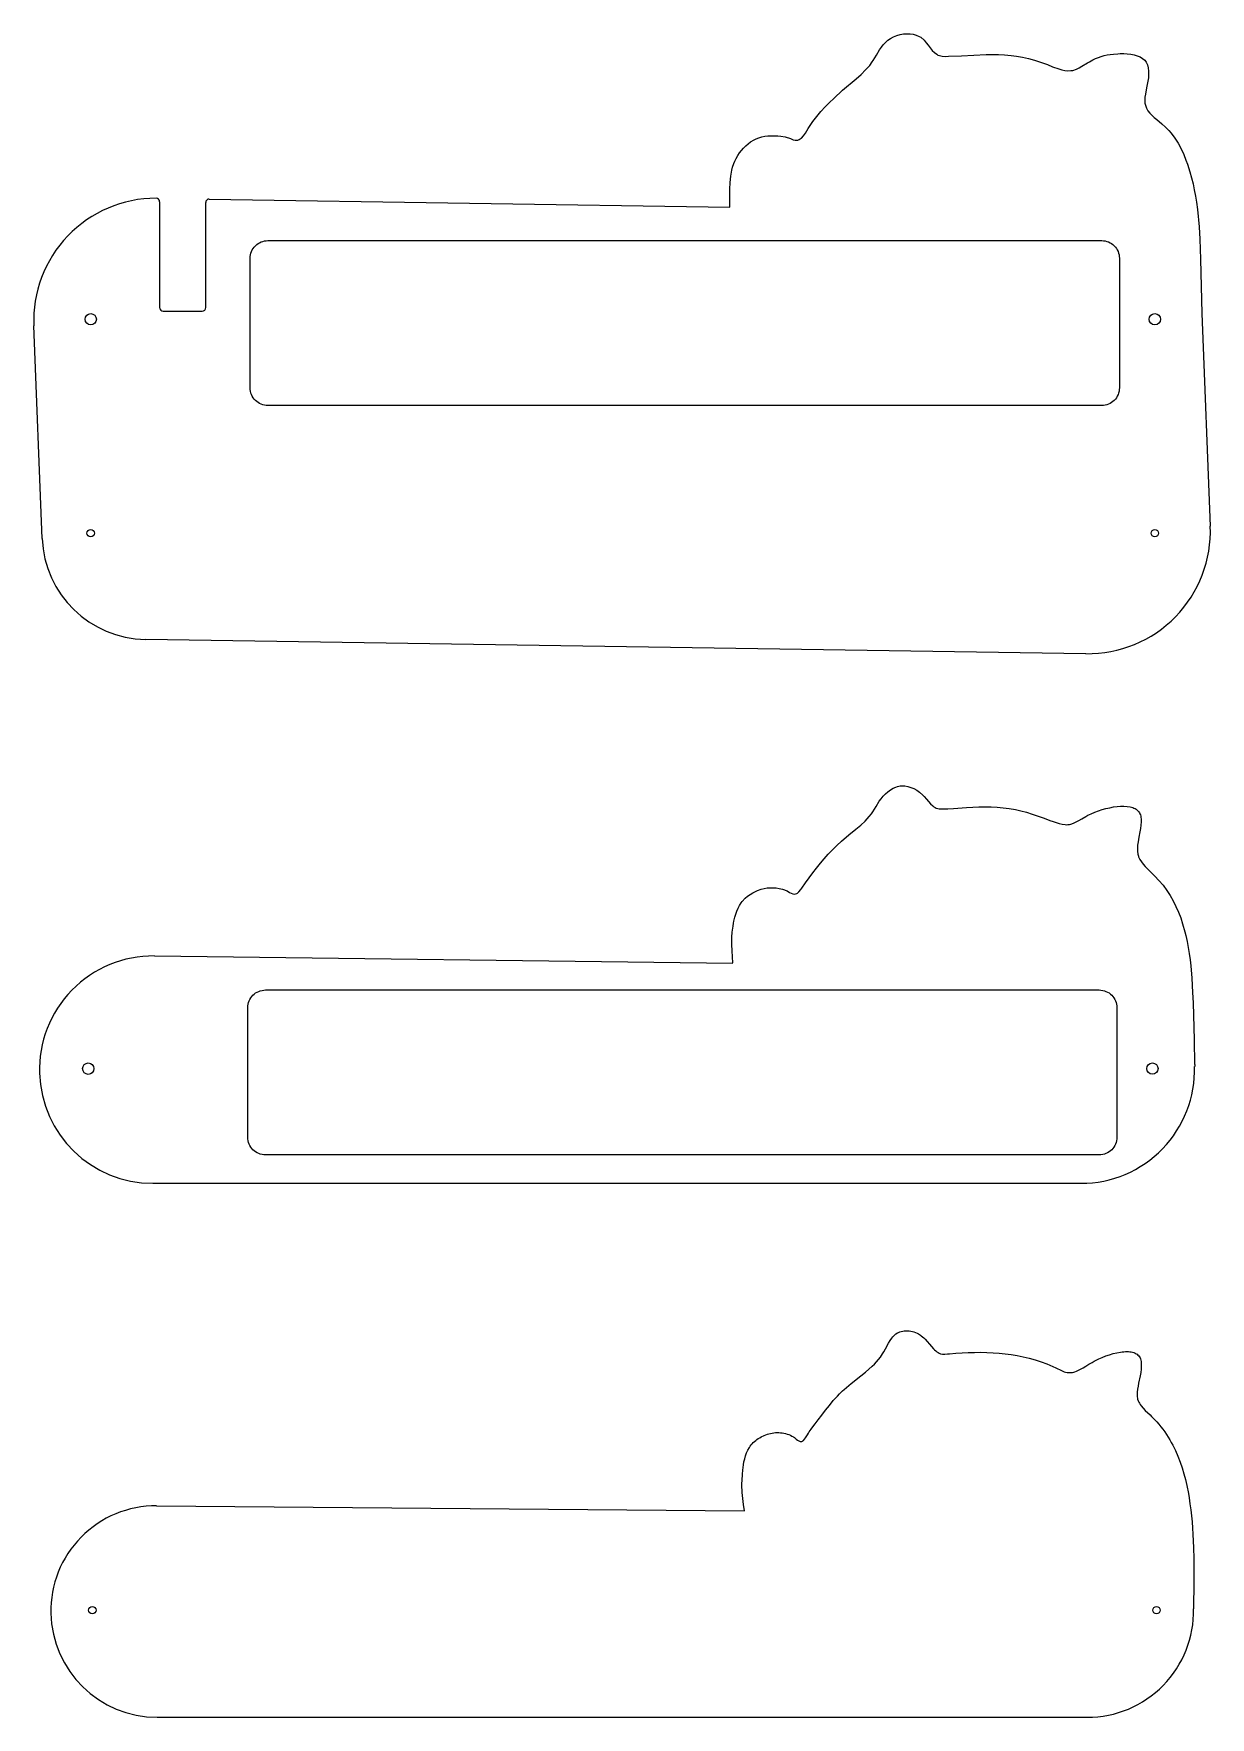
# Model space of a CAD drawing. Header units: millimetres. Extents: x 4 to 336, y 4 to 479.
import ezdxf

# ---------------------------------------------------------------- set-up
doc = ezdxf.new("R2010")
doc.units = ezdxf.units.MM
doc.header["$LTSCALE"] = 50
doc.header["$MEASUREMENT"] = 0

msp = doc.modelspace()

# ---------------------------------------------------------------- linework, layer by layer
for p, q in [((53.6, 432.44), (200.39, 430.11)), ((40.58, 400.82), (51.58, 400.82)), ((333.58, 400.18), (335.95, 340.15)), ((6.44, 336.68), (4.08, 396.71)), ((300.9, 304.19), (35.64, 308.22)), ((38.13, 218.92), (201.25, 216.93)), ((331.63, 188.33), (331.65, 187.76)), ((37.67, 154.79), (299.51, 154.79)), ((38.74, 63.79), (204.55, 62.44)), ((331.24, 35.14), (331.24, 34.78)), ((38.88, 4.15), (301.25, 4.15))]:
    msp.add_line(p, q)
at = {"linetype": 'Continuous'}
for p, q in [((39.58, 431.68), (39.58, 401.82)), ((52.58, 401.82), (52.58, 431.44))]:
    msp.add_line(p, q, dxfattribs=at)
for points in [[(200.39, 430.11), (200.47, 435.27), (200.55, 437.1), (200.71, 438.85), (201.01, 440.57), (201.23, 441.42), (201.57, 442.45), (201.83, 443.09), (202.21, 443.89), (202.66, 444.68), (203.15, 445.44), (203.69, 446.16), (204.28, 446.84), (204.92, 447.47), (205.59, 448.05), (206.3, 448.57), (207.3, 449.17), (207.82, 449.41), (208.62, 449.73), (209.45, 449.97), (210.3, 450.14), (211.17, 450.25), (212.05, 450.29), (212.95, 450.26), (213.94, 450.25), (214.78, 450.15), (216.02, 449.96), (217.5, 449.49), (218.32, 449.14), (218.83, 449.01), (219.22, 449.01), (219.64, 449.08), (219.96, 449.21), (220.29, 449.4), (220.61, 449.65), (221.2, 450.28), (221.74, 451.05), (222.55, 452.33), (223.86, 454.29), (224.97, 455.77), (226.12, 457.15), (227.29, 458.44), (228.5, 459.67), (229.73, 460.85), (232.25, 463.11), (236.07, 466.39), (237.46, 467.62), (238.72, 468.85), (239.88, 470.15), (240.6, 471.11), (240.9, 471.57), (241.8, 473.07), (242.69, 474.58), (243.18, 475.3), (243.72, 475.99), (244.62, 476.89), (245.02, 477.22), (245.79, 477.73), (246.63, 478.18), (247.51, 478.54), (248.44, 478.82), (249.38, 479), (250.33, 479.09), (251.27, 479.08), (252.18, 478.95), (253.04, 478.71), (253.85, 478.34), (254.29, 478.06), (255.24, 477.24), (255.84, 476.55), (256.41, 475.82), (257.54, 474.39), (258.14, 473.77), (258.8, 473.27), (259.15, 473.07), (259.55, 472.9), (259.93, 472.8), (260.34, 472.73), (261.23, 472.68), (262.13, 472.7), (265.75, 472.87), (269.29, 473.07), (272.78, 473.21), (274.5, 473.23), (276.21, 473.21), (277.91, 473.13), (279.81, 472.96), (281.29, 472.76), (282.97, 472.45), (284.65, 472.07), (286.34, 471.61), (288.04, 471.07), (290.02, 470.35), (291.48, 469.78), (293.22, 469.15), (294.08, 468.9), (294.93, 468.73), (295.77, 468.64), (296.6, 468.66), (297.15, 468.74), (298.2, 469.08), (298.98, 469.45), (299.75, 469.89), (301.28, 470.84), (301.85, 471.19), (302.82, 471.71), (303.6, 472.07), (304.39, 472.39), (305.2, 472.67), (306.03, 472.9), (306.88, 473.09), (307.76, 473.24), (308.66, 473.35), (309.92, 473.44), (310.56, 473.46), (311.55, 473.46), (312.54, 473.41), (313.51, 473.3), (314.45, 473.13), (315.34, 472.88), (316.15, 472.55), (316.86, 472.13), (317.47, 471.61), (317.72, 471.32), (317.87, 471.1), (318.27, 470.26), (318.47, 469.44), (318.56, 468.55), (318.56, 467.62), (318.49, 466.67), (318.42, 466.14), (317.99, 463.83), (317.65, 462.03), (317.54, 461.16), (317.49, 460.33), (317.54, 459.53), (317.74, 458.63), (317.98, 458.05), (318.39, 457.37), (318.9, 456.71), (319.49, 456.09), (320.14, 455.47), (320.84, 454.87), (322.28, 453.66), (323.37, 452.7), (324.31, 451.75), (324.9, 451.07), (325.98, 449.66), (326.92, 448.18), (327.74, 446.64), (328.46, 445.05), (329.1, 443.43), (329.5, 442.31), (330.2, 440.12), (330.67, 438.43), (331.09, 436.73), (331.46, 435.02), (331.79, 433.3), (332.07, 431.57), (332.36, 429.48), (332.82, 424.62), (333.01, 421.14), (333.2, 415.49), (333.58, 400.18)], [(201.25, 216.94), (201.05, 220.41), (201, 222.15), (201.04, 224.27), (201.12, 225.61), (201.33, 227.33), (201.48, 228.19), (201.59, 228.78), (201.86, 229.91), (202.11, 230.75), (202.41, 231.58), (202.75, 232.39), (203.15, 233.16), (203.62, 233.89), (203.95, 234.33), (204.76, 235.2), (205.42, 235.78), (206.13, 236.29), (206.89, 236.75), (207.67, 237.15), (208.19, 237.38), (209.29, 237.76), (210.13, 237.97), (210.98, 238.1), (211.84, 238.15), (212.72, 238.12), (213.5, 238.11), (214.35, 237.95), (215.33, 237.75), (216.57, 237.27), (217.29, 236.85), (217.73, 236.62), (218.16, 236.44), (218.56, 236.39), (218.95, 236.41), (219.31, 236.51), (219.51, 236.62), (219.94, 237), (220.48, 237.68), (220.77, 238.09), (221.82, 239.55), (222.85, 240.98), (223.86, 242.36), (224.89, 243.71), (226.02, 245.12), (227.05, 246.32), (228.2, 247.6), (229.4, 248.85), (230.65, 250.07), (231.93, 251.26), (234.03, 253.08), (235.99, 254.67), (237.34, 255.8), (238.61, 256.98), (239.21, 257.59), (239.77, 258.24), (240.41, 259.06), (240.78, 259.61), (241.67, 261.08), (242.59, 262.57), (243.1, 263.29), (243.67, 263.99), (244.31, 264.65), (244.99, 265.25), (245.72, 265.78), (246.48, 266.22), (247.28, 266.57), (247.69, 266.7), (248.11, 266.81), (248.48, 266.87), (248.95, 266.91), (249.38, 266.92), (249.81, 266.89), (250.67, 266.74), (251.52, 266.49), (252.35, 266.13), (253.15, 265.69), (253.91, 265.15), (254.92, 264.25), (255.27, 263.87), (255.87, 263.16), (256.45, 262.46), (257.04, 261.8), (257.65, 261.23), (257.98, 260.99), (258.33, 260.78), (258.6, 260.66), (259.08, 260.51), (259.5, 260.43), (259.92, 260.39), (260.81, 260.38), (261.92, 260.44), (263.56, 260.56), (267.17, 260.8), (268.94, 260.89), (270.69, 260.95), (272.43, 260.98), (274.14, 260.96), (275.84, 260.88), (277.53, 260.75), (279.19, 260.54), (281.06, 260.21), (282.49, 259.88), (284.12, 259.44), (285.75, 258.93), (287.39, 258.37), (289.06, 257.78), (290.74, 257.17), (291.63, 256.86), (293.33, 256.29), (294.19, 256.08), (295.03, 255.96), (295.44, 255.95), (295.79, 255.96), (296.24, 256.02), (296.62, 256.11), (297.38, 256.38), (298.14, 256.74), (298.91, 257.18), (299.7, 257.65), (300.81, 258.28), (301.44, 258.61), (302.39, 259.05), (303.38, 259.47), (304.41, 259.86), (305.46, 260.2), (306.52, 260.5), (307.58, 260.75), (308.63, 260.95), (309.66, 261.09), (310.66, 261.17), (311.61, 261.19), (312.51, 261.13), (313.34, 260.99), (314.09, 260.78), (314.44, 260.64), (314.76, 260.48), (315.06, 260.3), (315.33, 260.09), (315.57, 259.86), (315.78, 259.61), (315.97, 259.33), (316.11, 259.05), (316.24, 258.7), (316.33, 258.34), (316.39, 257.97), (316.43, 257.58), (316.44, 256.74), (316.37, 255.84), (316.25, 254.91), (316.09, 253.96), (315.8, 252.41), (315.58, 251.12), (315.47, 250.21), (315.41, 249.33), (315.43, 248.48), (315.53, 247.67), (315.68, 247.09), (315.75, 246.9), (316.08, 246.16), (316.52, 245.46), (317.03, 244.78), (317.61, 244.13), (318.9, 242.85), (320.34, 241.46), (321.49, 240.24), (322.64, 238.86), (323.69, 237.43), (324.64, 235.95), (325.51, 234.43), (326.29, 232.87), (326.99, 231.28), (327.62, 229.66), (328.17, 228.02), (328.83, 225.71), (329.08, 224.68), (329.45, 222.99), (329.76, 221.28), (330.03, 219.57), (330.26, 217.85), (330.45, 216.12), (330.74, 212.64), (330.97, 208.66), (331.1, 205.68), (331.22, 202.2), (331.37, 195.26), (331.48, 188.33)], [(204.55, 62.44), (204.3, 64.15), (204.08, 65.86), (203.92, 67.57), (203.89, 68.03), (203.85, 69.29), (203.85, 70.14), (203.87, 71), (203.97, 72.73), (204.07, 73.83), (204.27, 75.35), (204.42, 76.22), (204.62, 77.08), (204.86, 77.91), (205.16, 78.73), (205.52, 79.52), (205.95, 80.27), (206.19, 80.62), (206.48, 81), (206.75, 81.31), (207.06, 81.63), (207.38, 81.94), (207.73, 82.23), (208.09, 82.51), (208.47, 82.77), (208.86, 83.02), (209.27, 83.25), (210.12, 83.66), (210.56, 83.83), (211.01, 83.99), (211.46, 84.12), (211.92, 84.24), (212.39, 84.33), (212.86, 84.4), (213.33, 84.45), (213.81, 84.47), (214.28, 84.47), (214.76, 84.44), (215.23, 84.39), (215.69, 84.31), (216.16, 84.2), (216.61, 84.07), (217.06, 83.9), (217.51, 83.71), (217.94, 83.49), (218.36, 83.23), (218.65, 83.04), (219.16, 82.64), (219.55, 82.36), (219.91, 82.12), (220.09, 82.03), (220.26, 81.97), (220.5, 81.93), (220.6, 81.94), (220.76, 81.98), (220.91, 82.05), (221.06, 82.15), (221.21, 82.27), (221.5, 82.59), (221.78, 82.97), (222.31, 83.85), (222.59, 84.33), (222.82, 84.71), (223.07, 85.09), (223.33, 85.45), (223.83, 86.13), (224.46, 86.94), (225.33, 88.06), (226.36, 89.4), (227.41, 90.77), (228.5, 92.13), (229.62, 93.48), (230.8, 94.79), (231.4, 95.42), (232.26, 96.27), (232.65, 96.64), (233.3, 97.22), (234.63, 98.33), (237.34, 100.46), (238.68, 101.53), (239.67, 102.37), (240.62, 103.22), (241.23, 103.81), (241.82, 104.44), (242.38, 105.09), (242.92, 105.78), (243.51, 106.65), (243.88, 107.28), (244.32, 108.08), (245.18, 109.68), (245.63, 110.44), (246.13, 111.15), (246.39, 111.47), (246.68, 111.77), (246.98, 112.05), (247.29, 112.3), (247.73, 112.58), (248, 112.71), (248.39, 112.87), (248.79, 112.99), (249.22, 113.09), (249.65, 113.15), (250.1, 113.18), (250.55, 113.17), (251.01, 113.14), (251.46, 113.07), (251.92, 112.98), (252.37, 112.86), (252.81, 112.7), (253.25, 112.52), (253.66, 112.31), (254.19, 111.98), (254.45, 111.8), (254.81, 111.5), (255.16, 111.19), (255.49, 110.85), (256.12, 110.15), (256.72, 109.43), (257.31, 108.73), (257.9, 108.08), (258.2, 107.78), (258.51, 107.5), (258.84, 107.26), (259.17, 107.04), (259.52, 106.87), (259.89, 106.73), (260.46, 106.62), (260.68, 106.6), (261.1, 106.6), (261.86, 106.66), (262.43, 106.71), (264.19, 106.85), (265.95, 106.96), (267.71, 107.04), (269.46, 107.09), (271.2, 107.11), (272.94, 107.08), (274.67, 107.01), (276.39, 106.89), (278.1, 106.73), (279.81, 106.5), (281.51, 106.22), (283.2, 105.88), (284.88, 105.47), (286.55, 105), (288.21, 104.45), (289.87, 103.83), (291.51, 103.13), (292.41, 102.7), (293.95, 101.97), (294.35, 101.8), (294.75, 101.65), (295.14, 101.53), (295.59, 101.44), (295.92, 101.4), (296.3, 101.38), (296.68, 101.4), (297.05, 101.46), (297.43, 101.54), (297.8, 101.65), (298.18, 101.79), (298.56, 101.95), (299.32, 102.33), (300.1, 102.77), (300.9, 103.25), (301.74, 103.76), (302.61, 104.27), (303.25, 104.63), (304.49, 105.25), (305.49, 105.69), (306.52, 106.1), (307.55, 106.45), (308.58, 106.75), (309.6, 107), (310.59, 107.18), (311.07, 107.24), (311.55, 107.29), (312.01, 107.31), (312.45, 107.32), (312.88, 107.3), (313.29, 107.27), (313.69, 107.21), (314.06, 107.12), (314.41, 107.02), (314.74, 106.89), (315.04, 106.73), (315.32, 106.55), (315.57, 106.34), (315.79, 106.11), (316, 105.81), (316.14, 105.55), (316.26, 105.23), (316.36, 104.88), (316.43, 104.51), (316.48, 104.12), (316.5, 103.71), (316.5, 103.28), (316.45, 102.39), (316.34, 101.45), (316.18, 100.48), (315.76, 98.38), (315.6, 97.61), (315.44, 96.71), (315.32, 95.83), (315.3, 95.41), (315.3, 95), (315.33, 94.59), (315.39, 94.2), (315.45, 93.91), (315.61, 93.45), (315.78, 93.08), (315.97, 92.73), (316.2, 92.38), (316.44, 92.05), (317, 91.39), (317.63, 90.74), (318.97, 89.46), (319.42, 89.03), (320.27, 88.16), (320.89, 87.49), (321.48, 86.8), (322.05, 86.11), (322.59, 85.4), (323.11, 84.68), (323.61, 83.95), (324.09, 83.21), (324.54, 82.46), (324.97, 81.7), (325.38, 80.94), (326.15, 79.38), (326.84, 77.79), (327.46, 76.17), (328.02, 74.53), (328.51, 72.87), (328.95, 71.2), (329.34, 69.51), (329.78, 67.28), (329.98, 66.11), (330.24, 64.4), (330.46, 62.69), (330.65, 60.98), (330.81, 59.26), (330.94, 57.54), (331.05, 55.82), (331.22, 51.94), (331.29, 48.93), (331.32, 45.48), (331.31, 42.03), (331.24, 35.14)]]:
    msp.add_lwpolyline(points)
for points in [[(70.13, 420.72), (305.33, 420.72, -0.414214), (310.33, 415.72), (310.33, 379.18, -0.414214), (305.33, 374.18), (70.13, 374.18, -0.414214), (65.13, 379.18), (65.13, 415.72, -0.414214)], [(69.44, 209.32), (304.63, 209.32, -0.414214), (309.63, 204.32), (309.63, 167.79, -0.414214), (304.63, 162.79), (69.44, 162.79, -0.414214), (64.44, 167.79), (64.44, 204.32, -0.414214)]]:
    msp.add_lwpolyline(points, format="xyb", close=True)
at = {"color": 0}
for centre in [(20.13, 398.53), (320.33, 398.53), (19.44, 187.13), (319.63, 187.14)]:
    msp.add_circle(centre, 1.6, dxfattribs=at)
at = {"linetype": 'Continuous'}
for centre in [(20.13, 338.19), (320.33, 338.19), (20.6, 34.37), (320.79, 34.37)]:
    msp.add_circle(centre, 1.05, dxfattribs=at)
for centre, radius, start, end in [((38.64, 398.09), 34.59, 90.092, 182.2857), ((38.58, 431.68), 1, 360, 90.092), ((53.58, 431.44), 1, 89.0898, 180), ((40.58, 401.82), 1, 180, 270), ((51.58, 401.82), 1, 270, 0), ((301.39, 338.77), 34.59, 269.1922, 2.2857), ((36.06, 337.86), 29.65, 182.2857, 269.1922), ((37.78, 186.8), 32.12, 89.3877, 181.7675), ((37.67, 186.79), 32, 181.744, 270), ((299.51, 186.79), 32, 270, 1.744), ((38.53, 34.15), 29.65, 89.5874, 181.2161), ((38.88, 34.15), 30, 181.1999, 270), ((301.25, 34.15), 30, 270, 1.1999)]:
    msp.add_arc(centre, radius, start, end)

doc.saveas('drawing.dxf')
